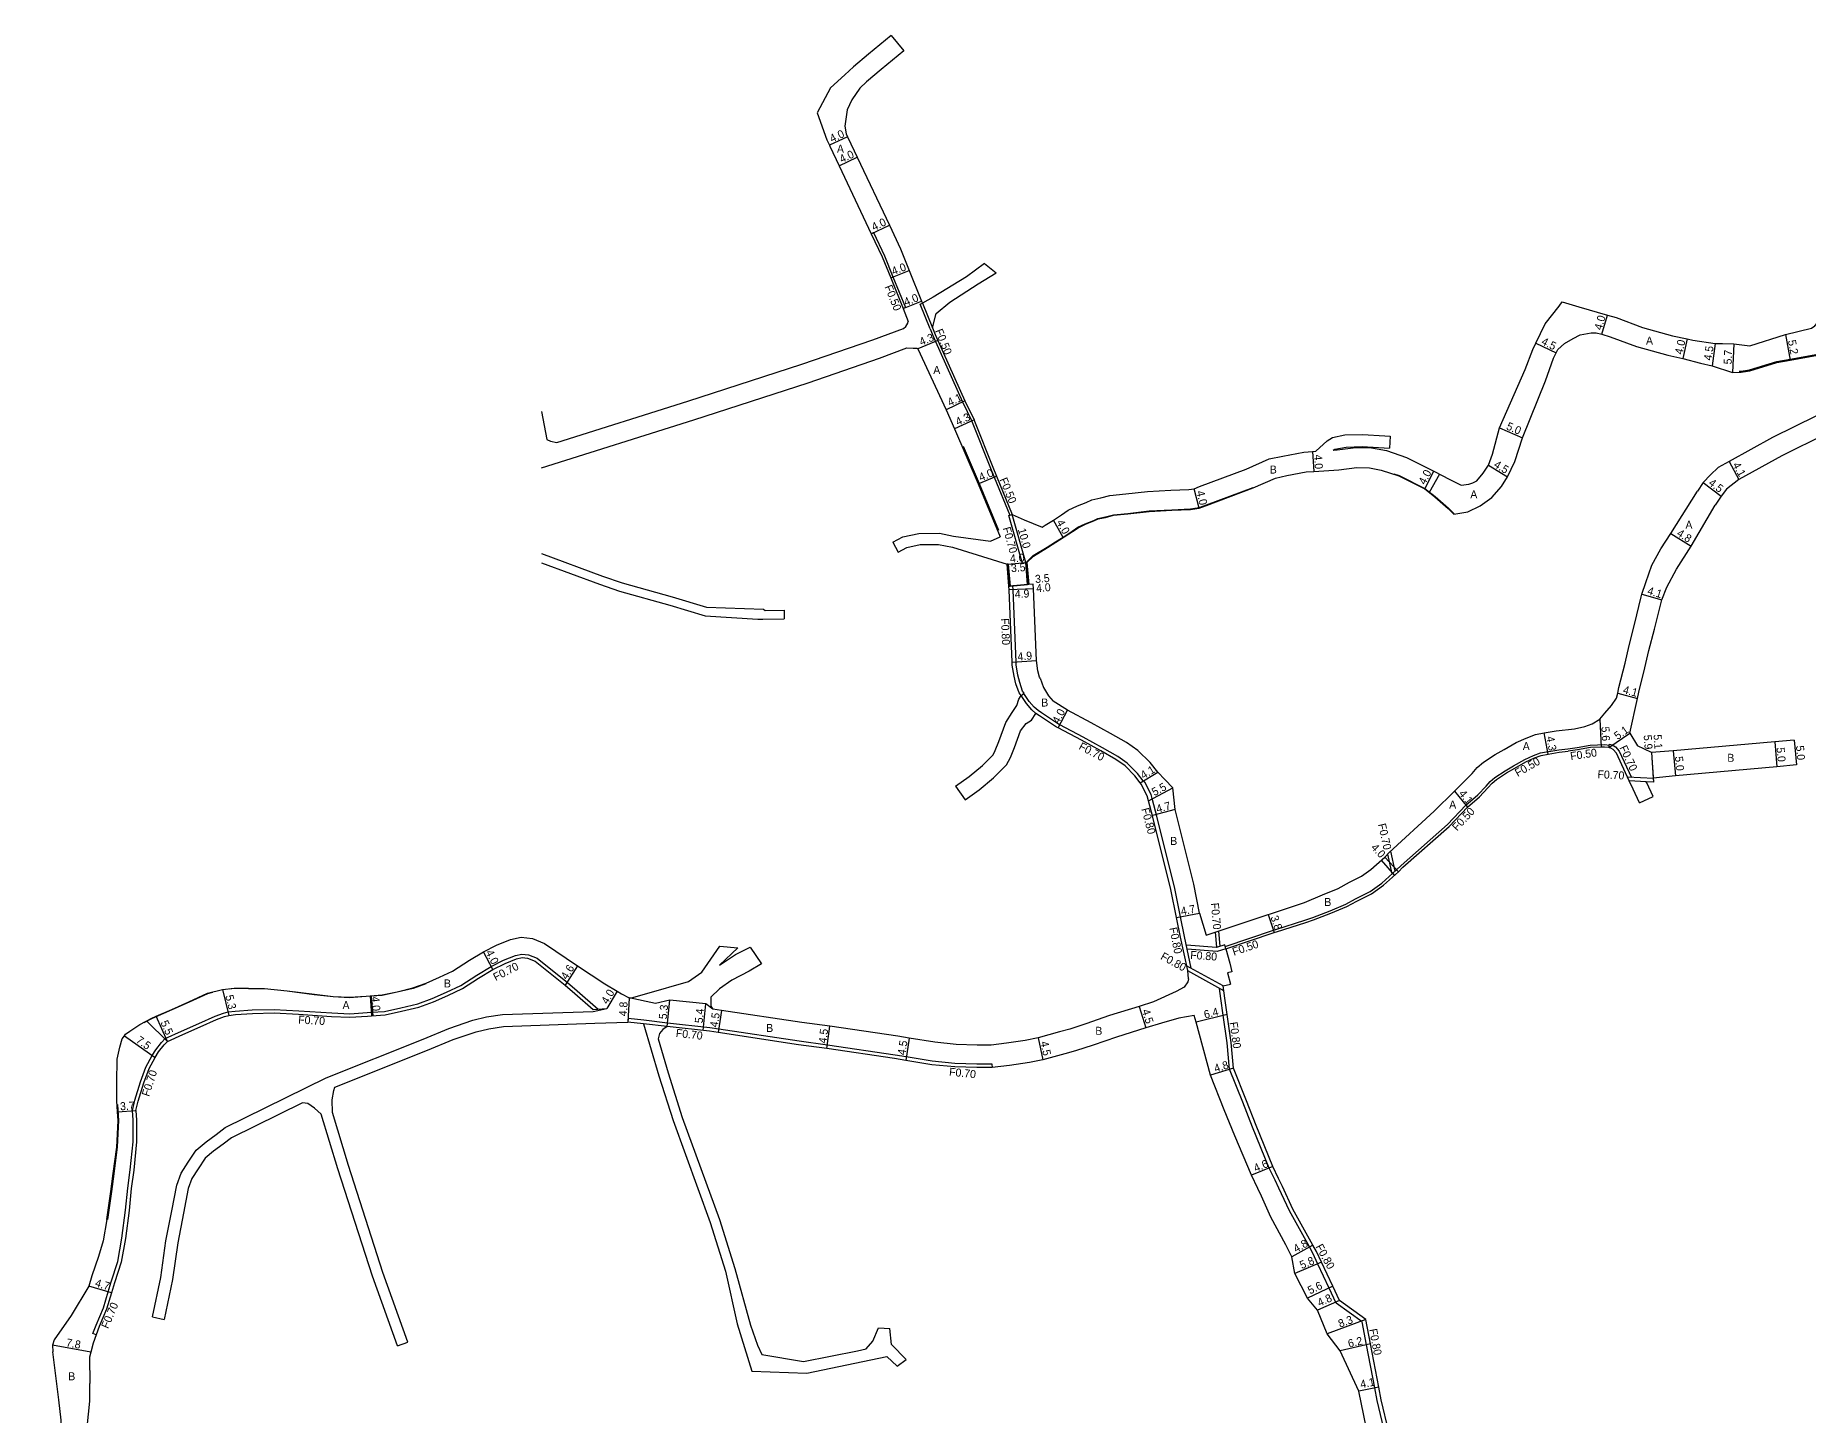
# Model space of a CAD drawing. Header units: metres. Extents: x -12000 to -9600, y -99000 to -96000.
# Drawn here: x -10783.8 to -10429.3, y -98173.3 to -97897.6 of the extents above; entities that cross this region are included whole.
import ezdxf

# ---------------------------------------------------------------- set-up
doc = ezdxf.new("R2010")
doc.units = ezdxf.units.M
doc.header["$LTSCALE"] = 2.5
for name, color, linetype in [('側溝・桝', 7, 'Continuous'), ('幅員', 7, 'Continuous'), ('歩道・分離帯・安全施設', 7, 'Continuous'), ('舗装', 7, 'Continuous'), ('道路', 7, 'Continuous')]:
    doc.layers.add(name, color=color, linetype=linetype)
doc.styles.get("Standard").update_dxf_attribs({"font": ''})
doc.styles.get('Standard').set_extended_font_data('@MS PGothic')

msp = doc.modelspace()

# ---------------------------------------------------------------- linework, layer by layer
at = {"layer": '側溝・桝', "flags": 128}
for points in [[(-10616.67, -97937.16), (-10616.22, -97936.95), (-10614.03, -97941.57), (-10612.34, -97945.77), (-10609.86, -97951.94), (-10610.32, -97952.12)], [(-10604.92, -97956.18), (-10604.39, -97957.49), (-10603.85, -97958.71), (-10598.45, -97970.76), (-10596.59, -97974.59), (-10596.48, -97974.82), (-10592.83, -97983.99), (-10592.08, -97985.8), (-10588.98, -97993.4)], [(-10586.73, -98029.44), (-10586.1, -98028.95), (-10586.43, -98028.54), (-10586.99, -98026.87), (-10587.35, -98025.39), (-10587.69, -98023.29), (-10587.71, -98022.77), (-10588.34, -98008.31), (-10588.37, -98007.55), (-10588.92, -98007.57)], [(-10583.75, -98033.02), (-10584.6, -98032.29), (-10585.67, -98031.05), (-10586.73, -98029.44)], [(-10583.34, -98032.45), (-10584.1, -98031.8), (-10585.11, -98030.63), (-10586.18, -98029.01)], [(-10562.3, -98046.53), (-10562.34, -98046.47), (-10563.44, -98045.01), (-10565.49, -98042.96), (-10567.41, -98041.62), (-10570.45, -98039.9), (-10574.3, -98037.77), (-10578.97, -98035.31), (-10579.26, -98035.15), (-10582.68, -98032.93), (-10583.34, -98032.45)], [(-10545.91, -98079.56), (-10536.29, -98076.34), (-10535.83, -98076.19), (-10529.97, -98074.31), (-10528.4, -98073.82), (-10524.97, -98072.45), (-10521.82, -98071.13), (-10519.86, -98070.08), (-10516.94, -98068.63), (-10514.58, -98066.95), (-10511.65, -98064.29), (-10510.74, -98063.41), (-10501.46, -98055.22), (-10497.83, -98051.36), (-10495.42, -98049.29), (-10493.77, -98047.57), (-10492.92, -98046.59), (-10492, -98045.85), (-10489.96, -98044.48), (-10488.27, -98043.5), (-10486.04, -98042.23), (-10484.31, -98041.46), (-10482.9, -98040.92), (-10479.23, -98040.28), (-10477.44, -98040.09), (-10475.55, -98039.81), (-10472.95, -98039.34), (-10470.05, -98039.24), (-10469.14, -98039.37)], [(-10469.24, -98039.86), (-10469.11, -98039.17), (-10468.57, -98039.29), (-10467.9, -98039.69), (-10467.13, -98040.55), (-10464.69, -98045.81)], [(-10552.7, -98083.95), (-10554.08, -98077.57), (-10554.85, -98073.67), (-10555.98, -98068.01), (-10559.59, -98053.52), (-10560.46, -98050.29), (-10560.74, -98049.21), (-10562.02, -98046.73), (-10562.21, -98046.48), (-10562.9, -98046.89)], [(-10460.33, -98046.03), (-10465.48, -98045.76)], [(-10461.76, -98046.66), (-10465.15, -98046.48)], [(-10512.52, -98065.07), (-10513.41, -98061.12)], [(-10511.92, -98064.53), (-10512.82, -98060.57)], [(-10547.59, -98079.75), (-10547.87, -98076.73)], [(-10546.91, -98079.55), (-10547.18, -98076.5)], [(-10547.64, -98079.77), (-10553.69, -98079.34)], [(-10545.77, -98080.04), (-10547.55, -98080.58), (-10553.52, -98080.15)], [(-10545.77, -98080.04), (-10546, -98079.27), (-10547.64, -98079.77)], [(-10771.62, -98157.16), (-10772.27, -98156.92), (-10771.66, -98155.24), (-10770.2, -98151.8), (-10769.24, -98148.57), (-10768.66, -98146.62), (-10767.29, -98142.51), (-10766.48, -98137.85), (-10765.74, -98132.29), (-10765.31, -98127.85), (-10764.81, -98124.21), (-10764.26, -98118.59), (-10764.26, -98114.3), (-10764.38, -98112.34), (-10763.93, -98110.32), (-10762.75, -98106.63), (-10761.69, -98103.72), (-10760.46, -98101.39), (-10759.72, -98100.24), (-10758.56, -98098.8), (-10757.82, -98097.98), (-10754.57, -98096.54), (-10751.12, -98095), (-10747.84, -98093.5), (-10746.18, -98092.88), (-10745.26, -98092.66), (-10743.84, -98092.49), (-10740.42, -98092.26), (-10736.04, -98092.16), (-10731.15, -98092.44), (-10724.52, -98092.87), (-10720.94, -98093.03), (-10717.44, -98092.8), (-10716.61, -98092.74), (-10713.99, -98092.55), (-10710.72, -98091.85), (-10707.36, -98091.03), (-10704.43, -98089.98), (-10701.62, -98088.72), (-10698.75, -98087.36), (-10695.56, -98085.32), (-10692.68, -98083.61), (-10690.19, -98082.33), (-10687.83, -98081.37), (-10686.52, -98081.1), (-10685.22, -98081.24), (-10683.5, -98081.94), (-10677.4, -98086.79), (-10675.46, -98088.48), (-10671.26, -98092.1)], [(-10546.3, -98087.46), (-10553.63, -98083.44)], [(-10546.18, -98088.43), (-10553.41, -98084.47)], [(-10512.47, -98183.15), (-10515.52, -98170.34), (-10516.01, -98167.77), (-10517.65, -98159.16), (-10518.52, -98154.58), (-10523.72, -98150.83), (-10525.14, -98147.83), (-10527.39, -98143.04), (-10528.4, -98140.88), (-10529.09, -98139.63), (-10533.08, -98132.43), (-10535.2, -98127.87), (-10535.96, -98126.31), (-10537.15, -98123.88), (-10540.45, -98115.67), (-10542.41, -98110.73), (-10545.04, -98104.09), (-10545.54, -98098.86), (-10546.33, -98093.3), (-10546.8, -98089.99), (-10547.05, -98087.96)], [(-10592.46, -98103.78), (-10592.48, -98103.08), (-10592.54, -98103.09), (-10595.57, -98103.08), (-10599.94, -98102.96), (-10604.48, -98102.51), (-10609.68, -98101.67), (-10611.92, -98101.3), (-10625.43, -98099.3), (-10631.12, -98098.52), (-10647.17, -98096.11), (-10648.92, -98095.85), (-10657.39, -98094.88), (-10662.12, -98094.34), (-10665.27, -98093.98), (-10665.35, -98094.68)]]:
    msp.add_lwpolyline(points, dxfattribs=at)
at = {"layer": '側溝・桝'}
for points in [[(-10604.92, -97956.18), (-10606.91, -97951.24), (-10606.44, -97951.05), (-10604.46, -97955.99)], [(-10585.8, -98002.89), (-10586.47, -98003.08), (-10589.17, -97993.45), (-10588.49, -97993.26)], [(-10585.8, -98002.89), (-10588.49, -97993.26)], [(-10657.47, -98095.58), (-10662.2, -98095.04)]]:
    msp.add_lwpolyline(points, dxfattribs=at)
at = {"layer": '幅員', "flags": 128}
for points in [[(-10621.42, -97917.79), (-10625.03, -97919.5)], [(-10616.67, -97937.16), (-10613.05, -97935.45)], [(-10612.8, -97945.96), (-10609.07, -97944.51)], [(-10610.32, -97952.12), (-10606.61, -97950.63)], [(-10470.61, -97957.27), (-10469.5, -97953.42)], [(-10603.39, -97958.51), (-10607.37, -97960.15)], [(-10483.83, -97959.03), (-10479.78, -97960.99)], [(-10447.94, -97959.1), (-10448.59, -97963.55)], [(-10444.26, -97959.19), (-10444.49, -97964.88)], [(-10433.94, -97957.31), (-10432.95, -97962.41)], [(-10598, -97970.54), (-10601.68, -97972.34)], [(-10596.14, -97974.37), (-10600.06, -97976.13)], [(-10491.06, -97975.95), (-10486.48, -97977.96)], [(-10528.46, -97980.68), (-10528.18, -97984.67)], [(-10506.04, -97988.16), (-10504.22, -97984.6)], [(-10493.3, -97983.42), (-10489.46, -97985.75)], [(-10445.2, -97982.67), (-10443.23, -97986.26)], [(-10595.31, -97987.15), (-10591.62, -97985.61)], [(-10456.85, -97997.04), (-10452.8, -97999.61)], [(-10585.19, -98007.26), (-10589.17, -98007.59)], [(-10584.25, -98008.13), (-10589.14, -98008.34)], [(-10462.6, -98009.16), (-10458.66, -98010.32)], [(-10467.46, -98028.98), (-10463.5, -98030.04)], [(-10579.3, -98035.93), (-10577.43, -98032.39)], [(-10460.7, -98040.86), (-10460.34, -98045.95)], [(-10456.36, -98040.48), (-10455.92, -98045.46)], [(-10562.9, -98046.89), (-10559.4, -98044.76)], [(-10500.1, -98048.57), (-10497.49, -98051.72)], [(-10555.64, -98073.83), (-10551.03, -98072.91)], [(-10537.32, -98073.21), (-10536.13, -98076.81)], [(-10675.38, -98083.44), (-10677.85, -98087.33)], [(-10746.38, -98088.2), (-10745.13, -98093.35)], [(-10716.85, -98089.45), (-10716.56, -98093.44)], [(-10667.5, -98088.53), (-10669.55, -98091.97)], [(-10757.4, -98098.56), (-10759.63, -98093.54)], [(-10646.6, -98092.35), (-10647.27, -98096.8)], [(-10563.11, -98091.56), (-10561.78, -98095.86)], [(-10545.54, -98093.19), (-10551.76, -98094.71)], [(-10765.98, -98097.41), (-10759.86, -98101.75)], [(-10609.07, -98097.91), (-10609.79, -98102.36)], [(-10583.32, -98097.82), (-10582.37, -98102.22)], [(-10767.37, -98112.62), (-10763.68, -98112.39)], [(-10528.39, -98139.25), (-10532.59, -98141.57)], [(-10526.66, -98142.7), (-10532.01, -98144.93)], [(-10768.57, -98148.77), (-10773.07, -98147.43)], [(-10524.41, -98147.49), (-10529.48, -98149.87)], [(-10523.09, -98150.3), (-10527.47, -98152.27)], [(-10517.79, -98154.12), (-10525.57, -98157.01)], [(-10772.7, -98160.64), (-10780.38, -98159.24)], [(-10516.86, -98159.01), (-10522.91, -98160.38)], [(-10515.22, -98167.62), (-10519.24, -98168.42)]]:
    msp.add_lwpolyline(points, dxfattribs=at)
at = {"layer": '幅員'}
for points in [[(-10623.09, -97923.59), (-10619.48, -97921.88)], [(-10453.56, -97958.2), (-10454.42, -97962.11)], [(-10551.14, -97991.99), (-10552.11, -97988.11)], [(-10450.34, -97986.88), (-10446.74, -97989.59)], [(-10585.8, -98002.89), (-10588.49, -97993.26)], [(-10578.31, -97997.87), (-10580.25, -97994.38)], [(-10589.54, -98003.2), (-10585.55, -98002.87)], [(-10589.29, -98003.18), (-10585.8, -98002.89)], [(-10588.92, -98007.57), (-10585.44, -98007.28)], [(-10588.51, -98022.8), (-10583.63, -98022.42)], [(-10471.05, -98034.17), (-10470.76, -98039.77)], [(-10481.39, -98041.16), (-10482.13, -98036.92)], [(-10469.24, -98039.86), (-10465.05, -98036.95)], [(-10460.7, -98040.86), (-10460.27, -98046.74)], [(-10436.07, -98038.68), (-10435.63, -98043.67)], [(-10432.18, -98038.34), (-10431.74, -98043.32)], [(-10561.23, -98050.49), (-10556.4, -98047.86)], [(-10555.9, -98052.22), (-10560.45, -98053.43)], [(-10511.31, -98064.65), (-10514.03, -98061.72)], [(-10692.34, -98084.22), (-10694.17, -98080.67)], [(-10665.1, -98089.88), (-10665.35, -98094.68)], [(-10657.47, -98095.58), (-10656.93, -98090.3)], [(-10650.28, -98096.4), (-10649.76, -98091.02)], [(-10625.53, -98099.99), (-10624.97, -98095.53)], [(-10544.26, -98103.9), (-10548.84, -98105.33)], [(-10536.42, -98123.55), (-10540.66, -98125.31)]]:
    msp.add_lwpolyline(points, dxfattribs=at)
at = {"layer": '歩道・分離帯・安全施設'}
msp.add_lwpolyline([(-10443.16, -97964.63), (-10442.8, -97964.62), (-10441.11, -97964.38), (-10435.67, -97962.73), (-10432.99, -97962.22), (-10425.66, -97960.92)], dxfattribs=at)
at = {"layer": '歩道・分離帯・安全施設', "flags": 128}
for points in [[(-10598.34, -97979.62), (-10595.13, -97987.07), (-10591.24, -97996.39)], [(-10585.62, -98002.8), (-10584.34, -98001.49), (-10581.52, -97999.78), (-10579.85, -97998.72), (-10578.14, -97997.65), (-10576.51, -97996.57), (-10575.39, -97995.82), (-10573.89, -97995.11), (-10572.21, -97994.44), (-10571.36, -97994.06), (-10569.88, -97993.75), (-10568.28, -97993.31), (-10565.37, -97993.04), (-10561.12, -97992.57), (-10556.58, -97992.32), (-10552.84, -97992.14), (-10551.16, -97991.89), (-10549.69, -97991.37), (-10540.36, -97987.87)], [(-10512.2, -97985.13), (-10511.17, -97985.47), (-10505.99, -97988.08), (-10503.93, -97989.68), (-10501.29, -97992.03), (-10500.12, -97993.13)], [(-10705.75, -98087.05), (-10708.28, -98087.96), (-10711.44, -98088.73), (-10714.45, -98089.37), (-10717.67, -98089.61), (-10720.98, -98089.83), (-10724.25, -98089.68), (-10728.03, -98089.25), (-10733.48, -98088.53), (-10737.97, -98088.08), (-10741.18, -98088.03), (-10744.05, -98087.99), (-10744.97, -98088.1)], [(-10748.39, -98088.79), (-10749.35, -98089.02), (-10753.05, -98090.72), (-10756.48, -98092.24), (-10760.45, -98094.01), (-10762.09, -98094.84)], [(-10767.36, -98111.17), (-10767.16, -98114.39), (-10767.41, -98119.67), (-10768.12, -98124.99), (-10768.59, -98128.58), (-10769.38, -98134.13)]]:
    msp.add_lwpolyline(points, dxfattribs=at)
at = {"layer": '舗装', "flags": 128}
msp.add_lwpolyline([(-10621.42, -97917.79), (-10625.03, -97919.5)], dxfattribs=at)
at = {"layer": '舗装'}
for points in [[(-10595.31, -97987.15), (-10591.62, -97985.61)], [(-10503.06, -97985.2), (-10505.16, -97988.85)], [(-10514.73, -98062.36), (-10512.11, -98065.38)], [(-10716.64, -98089.43), (-10716.35, -98093.42)], [(-10648.35, -98092.09), (-10649.76, -98091.02), (-10656.93, -98090.3), (-10659.84, -98091.01), (-10665.1, -98089.88)], [(-10761.49, -98094.54), (-10757.4, -98098.56)]]:
    msp.add_lwpolyline(points, dxfattribs=at)
at = {"layer": '道路', "flags": 128}
for points in [[(-10612.69, -97897.56), (-10617.22, -97901.29), (-10620.24, -97903.8), (-10621.99, -97905.42), (-10624.85, -97908.03), (-10627.5, -97913.02), (-10625.55, -97918.41), (-10625.03, -97919.5)], [(-10610.15, -97900.64), (-10614.67, -97904.37), (-10617.6, -97906.81), (-10618.95, -97908.06), (-10620.57, -97910.4), (-10621.51, -97912.39), (-10621.95, -97915.68), (-10621.7, -97917.2), (-10621.42, -97917.79)], [(-10625.03, -97919.5), (-10624.97, -97919.65), (-10623.09, -97923.59), (-10616.67, -97937.16), (-10614.49, -97941.77), (-10612.8, -97945.96), (-10610.32, -97952.12), (-10609.29, -97954.7)], [(-10621.42, -97917.79), (-10621.35, -97917.93), (-10619.48, -97921.88), (-10613.05, -97935.45), (-10610.82, -97940.17), (-10609.07, -97944.51), (-10606.61, -97950.63), (-10606.44, -97951.05)], [(-10594.04, -97943.09), (-10597.65, -97945.78), (-10604.33, -97949.86), (-10606.44, -97951.05)], [(-10604.46, -97955.99), (-10603.69, -97953.11), (-10601, -97950.83), (-10595.32, -97947.16), (-10591.72, -97945.01)], [(-10491.06, -97975.95), (-10485.94, -97964.29), (-10484.43, -97960.27), (-10483.83, -97959.03), (-10481.97, -97955.19), (-10479.14, -97951.61), (-10478.56, -97950.81), (-10475.22, -97951.77), (-10469.5, -97953.42), (-10467.73, -97953.93), (-10462.48, -97955.89), (-10456.49, -97957.54), (-10453.56, -97958.2), (-10452.44, -97958.43), (-10447.94, -97959.1), (-10446.49, -97959.09)], [(-10682.61, -97972.68), (-10681.57, -97978.3), (-10680.8, -97978.63), (-10679.52, -97978.88), (-10653.33, -97970.64), (-10630.54, -97963.24), (-10616.38, -97958.34), (-10610.22, -97956.08), (-10609.8, -97955.68), (-10609.39, -97955.02), (-10609.29, -97954.7)], [(-10604.46, -97955.99), (-10603.93, -97957.29), (-10603.39, -97958.51), (-10597.99, -97970.55), (-10596.14, -97974.37), (-10596.02, -97974.61), (-10592.37, -97983.8), (-10591.62, -97985.61), (-10588.49, -97993.26)], [(-10441.03, -97959.55), (-10433.94, -97957.31), (-10428.7, -97956.07), (-10428.05, -97955.6), (-10427.58, -97955.01)], [(-10479.44, -97960.29), (-10478.06, -97959.12), (-10476.38, -97958.08), (-10474.94, -97957.39), (-10472.75, -97956.94), (-10471.75, -97956.94)], [(-10471.75, -97956.94), (-10470.61, -97957.27), (-10468.98, -97957.74), (-10463.71, -97959.7), (-10457.46, -97961.42), (-10454.42, -97962.11)], [(-10446.49, -97959.09), (-10444.26, -97959.19), (-10441.03, -97959.55)], [(-10682.61, -97983.95), (-10652.14, -97974.37), (-10629.3, -97966.95), (-10615.06, -97962.03), (-10609.54, -97960), (-10608.3, -97960.02), (-10607.6, -97960.04), (-10607.39, -97960.09)], [(-10607.39, -97960.09), (-10607.37, -97960.15), (-10601.68, -97972.34), (-10600.06, -97976.13), (-10595.31, -97987.15), (-10590.89, -97997.76)], [(-10486.48, -97977.96), (-10481.89, -97966.55), (-10480.29, -97962.05), (-10479.78, -97960.99), (-10479.44, -97960.29)], [(-10420.45, -97969.94), (-10421.29, -97970.36), (-10421.11, -97970.49), (-10423.03, -97971.44), (-10426.3, -97973.06), (-10426.48, -97972.93), (-10427.7, -97973.53), (-10436.53, -97977.91), (-10445.2, -97982.67), (-10447.36, -97983.85), (-10448.88, -97985.36), (-10450.34, -97986.88), (-10451.47, -97988.59)], [(-10527.82, -97980.63), (-10525.51, -97978.55), (-10524.48, -97977.86), (-10522.01, -97977.37), (-10518.5, -97977.26), (-10514, -97977.54), (-10512.97, -97977.59)], [(-10497.22, -97987.2), (-10496.4, -97986.95), (-10495.64, -97986.52), (-10494.32, -97985), (-10493.3, -97983.42), (-10492.48, -97981.21), (-10491.06, -97975.95)], [(-10541.73, -97984.22), (-10537.1, -97982.18), (-10534.38, -97981.59), (-10530.23, -97980.8), (-10528.46, -97980.68), (-10527.82, -97980.63)], [(-10524.31, -97980.39), (-10524.01, -97980.24), (-10521.73, -97979.79), (-10518.54, -97979.69), (-10514.13, -97979.97), (-10513.08, -97980.01)], [(-10524.31, -97980.39), (-10523.56, -97980.33), (-10519.79, -97979.9), (-10516.66, -97979.93), (-10513.7, -97980.51), (-10509.66, -97981.86), (-10504.77, -97984.32), (-10504.22, -97984.6), (-10501, -97986.25), (-10498.76, -97987.44), (-10497.22, -97987.2)], [(-10500.19, -97993.2), (-10497.43, -97992.72), (-10494.95, -97991.54), (-10492.6, -97989.88), (-10490.71, -97987.71), (-10489.46, -97985.75), (-10487.99, -97982.65), (-10486.48, -97977.96)], [(-10582.54, -97995.81), (-10581.93, -97995.42), (-10580.25, -97994.38), (-10578.67, -97993.32), (-10577.31, -97992.42), (-10575.45, -97991.53), (-10573.72, -97990.85), (-10572.57, -97990.33), (-10570.8, -97989.96), (-10568.99, -97989.46), (-10565.77, -97989.16), (-10561.44, -97988.68), (-10556.78, -97988.43), (-10553.22, -97988.25), (-10552.11, -97988.11), (-10551.03, -97987.7), (-10541.73, -97984.22)], [(-10540.33, -97987.97), (-10535.85, -97986), (-10533.58, -97985.51), (-10529.71, -97984.77), (-10528.18, -97984.67), (-10523.19, -97984.32), (-10519.58, -97983.91), (-10517.07, -97983.92), (-10514.73, -97984.38), (-10511.2, -97985.56), (-10506.04, -97988.16), (-10503.99, -97989.76), (-10501.36, -97992.1), (-10500.19, -97993.2)], [(-10585.55, -98002.87), (-10584.27, -98001.57), (-10581.47, -97999.87), (-10579.8, -97998.8), (-10578.31, -97997.87), (-10578.09, -97997.73), (-10576.46, -97996.65), (-10575.34, -97995.91), (-10573.85, -97995.2), (-10572.17, -97994.53), (-10571.32, -97994.16), (-10569.86, -97993.85), (-10568.26, -97993.41), (-10565.36, -97993.14), (-10561.11, -97992.67), (-10556.58, -97992.42), (-10552.83, -97992.24), (-10551.14, -97991.99), (-10549.65, -97991.46), (-10540.33, -97987.97)], [(-10504.14, -98052.53), (-10500.1, -98048.57), (-10498.13, -98046.63), (-10496.57, -98045), (-10495.57, -98043.85), (-10494.26, -98042.79), (-10491.97, -98041.25), (-10490.16, -98040.21), (-10487.76, -98038.83), (-10485.77, -98037.95), (-10483.92, -98037.24), (-10482.13, -98036.92), (-10479.75, -98036.51), (-10476.08, -98036.13), (-10474.03, -98035.66), (-10472.54, -98035.12), (-10471.05, -98034.17), (-10470.01, -98032.95), (-10468.69, -98031.44), (-10467.68, -98029.96), (-10467.46, -98028.98), (-10467.2, -98027.81), (-10465.98, -98022.95), (-10465.18, -98019.48), (-10464.07, -98015.22), (-10462.78, -98009.72), (-10462.6, -98009.16), (-10461.86, -98006.88), (-10460.64, -98003.38), (-10458.84, -98000.16), (-10456.85, -97997.04), (-10451.47, -97988.59)], [(-10458.66, -98010.32), (-10457.63, -98007.79), (-10455.73, -98004.21), (-10452.8, -97999.61), (-10447.94, -97991.41)], [(-10588.49, -97993.26), (-10586.14, -97994.31), (-10582.54, -97995.81)], [(-10612.38, -97998.83), (-10610.38, -97997.75), (-10607.15, -97997.06), (-10603.05, -97997.03), (-10600.21, -97997.61), (-10592.81, -97998.61), (-10590.89, -97997.76)], [(-10682.61, -98001.07), (-10670.41, -98005.57), (-10666.46, -98006.93), (-10656.5, -98009.75), (-10649.59, -98011.77), (-10638.24, -98012.19), (-10637.86, -98012.43), (-10634.1, -98012.38)], [(-10611.33, -98000.79), (-10609.6, -97999.86), (-10606.91, -97999.28), (-10603.26, -97999.26), (-10600.42, -97999.83), (-10589.54, -98003.2)], [(-10682.61, -98002.91), (-10670.99, -98007.2), (-10666.98, -98008.58), (-10656.98, -98011.41), (-10649.86, -98013.49), (-10639.37, -98014.2), (-10638.37, -98014.17), (-10634.07, -98014.11)], [(-10586.73, -98029.44), (-10587.14, -98028.93), (-10587.76, -98027.1), (-10588.14, -98025.55), (-10588.49, -98023.37), (-10588.51, -98022.8), (-10589.14, -98008.34), (-10589.17, -98007.59), (-10588.92, -98007.57), (-10589.29, -98003.18), (-10589.54, -98003.2)], [(-10582.94, -98025.97), (-10583.02, -98025.78), (-10583.35, -98024.52), (-10583.63, -98022.42), (-10584.25, -98008.13), (-10584.29, -98007.19), (-10585.19, -98007.26), (-10585.44, -98007.28), (-10585.8, -98002.89), (-10585.55, -98002.87)], [(-10465.05, -98036.95), (-10463.5, -98030.04), (-10463.21, -98028.75), (-10462, -98023.91), (-10461.2, -98020.46), (-10460.09, -98016.2), (-10458.66, -98010.32)], [(-10582.94, -98025.97), (-10582.23, -98027.81), (-10581.22, -98029.52), (-10580.29, -98030.55)], [(-10599.83, -98047.55), (-10597.14, -98045.65), (-10594.47, -98043.45), (-10592.34, -98041.28), (-10591.88, -98040.41), (-10591.16, -98038.62), (-10589.81, -98034.82), (-10588.51, -98032.85), (-10587.58, -98031.41), (-10587.15, -98030.17), (-10586.73, -98029.44)], [(-10597.9, -98050.27), (-10595.11, -98048.3), (-10592.21, -98045.91), (-10589.63, -98043.27), (-10588.86, -98041.82), (-10588.04, -98039.8), (-10586.86, -98036.47), (-10585.68, -98035.01), (-10584.62, -98034.38), (-10583.75, -98033.02)], [(-10553.28, -98086.02), (-10553.41, -98084.42), (-10554.86, -98077.73), (-10555.64, -98073.83), (-10556.76, -98068.18), (-10560.37, -98053.72), (-10561.23, -98050.49), (-10561.49, -98049.5), (-10562.7, -98047.16), (-10562.9, -98046.89), (-10563.97, -98045.47), (-10565.94, -98043.5), (-10567.79, -98042.22), (-10570.8, -98040.51), (-10574.64, -98038.39), (-10579.3, -98035.93), (-10579.62, -98035.76), (-10583.07, -98033.51), (-10583.75, -98033.02)], [(-10465.05, -98036.95), (-10463.49, -98039.52)], [(-10501.13, -98055.6), (-10497.49, -98051.72), (-10495.08, -98049.66), (-10493.4, -98047.91), (-10492.57, -98046.96), (-10491.7, -98046.25), (-10489.69, -98044.9), (-10488.02, -98043.94), (-10485.81, -98042.67), (-10484.12, -98041.92), (-10482.77, -98041.4), (-10481.39, -98041.16), (-10479.16, -98040.77), (-10477.39, -98040.59)], [(-10465.15, -98046.48), (-10467.72, -98040.94), (-10468.35, -98040.23), (-10468.83, -98039.95), (-10469.24, -98039.86), (-10470.07, -98039.74), (-10470.76, -98039.77), (-10472.89, -98039.83), (-10475.47, -98040.3), (-10477.39, -98040.59)], [(-10432.18, -98038.34), (-10436.07, -98038.68), (-10456.36, -98040.48), (-10460.7, -98040.86), (-10463.49, -98039.52)], [(-10431.74, -98043.32), (-10435.63, -98043.67), (-10455.92, -98045.46), (-10460.34, -98045.95), (-10460.27, -98046.74), (-10461.76, -98046.66)], [(-10463.11, -98050.87), (-10464.38, -98048.14), (-10465.15, -98046.48)], [(-10460.39, -98049.61), (-10461.66, -98046.88), (-10461.76, -98046.66)], [(-10551.03, -98072.91), (-10549.74, -98077.36), (-10537.32, -98073.21), (-10536.88, -98073.06), (-10530.08, -98070.81), (-10526.45, -98069.27), (-10523.36, -98067.99), (-10521.09, -98066.74), (-10518.67, -98065.56), (-10516.79, -98064.23), (-10514.03, -98061.72), (-10513.12, -98060.84), (-10504.14, -98052.53)], [(-10528.24, -98074.29), (-10524.78, -98072.91), (-10521.6, -98071.58), (-10519.64, -98070.52), (-10516.68, -98069.06), (-10514.27, -98067.34), (-10511.31, -98064.65), (-10510.4, -98063.77), (-10501.13, -98055.6)], [(-10551.03, -98072.91), (-10552.17, -98067.16), (-10552.18, -98067.14)], [(-10545.77, -98080.04), (-10536.13, -98076.81), (-10535.68, -98076.66), (-10529.81, -98074.79), (-10528.24, -98074.29)], [(-10769.48, -98134.12), (-10768.69, -98128.57), (-10768.22, -98124.97), (-10767.51, -98119.66), (-10767.26, -98114.39), (-10767.37, -98112.62), (-10767.5, -98110.44), (-10767.53, -98106.74), (-10767.43, -98102.12), (-10766.93, -98099.71), (-10766.46, -98098.06), (-10765.98, -98097.41), (-10765.77, -98097.12), (-10764.89, -98096.48), (-10762.93, -98095.15), (-10760.5, -98093.92), (-10759.63, -98093.54), (-10756.52, -98092.15), (-10753.09, -98090.62), (-10749.38, -98088.92), (-10746.38, -98088.2), (-10744.06, -98087.89), (-10741.18, -98087.93), (-10737.96, -98087.98), (-10733.47, -98088.43), (-10728.01, -98089.15), (-10724.24, -98089.58), (-10720.98, -98089.73), (-10717.67, -98089.51), (-10716.85, -98089.45), (-10714.46, -98089.27), (-10711.46, -98088.63), (-10708.31, -98087.86), (-10705.66, -98086.91), (-10703, -98085.72), (-10700.4, -98084.49), (-10697.03, -98082.34), (-10694.17, -98080.67), (-10691.57, -98079.33), (-10688.79, -98078.2), (-10686.68, -98077.76), (-10684.4, -98078), (-10682, -98078.99), (-10675.38, -98083.44), (-10669.95, -98087.07), (-10667.5, -98088.53), (-10666.63, -98089.05), (-10665.1, -98089.88)], [(-10665.1, -98089.88), (-10664.61, -98089.88), (-10661.57, -98089.01), (-10653.22, -98086.6), (-10650.57, -98084.73), (-10646.96, -98079.52)], [(-10643.36, -98079.84), (-10647.01, -98083.34), (-10643.81, -98081.2), (-10640.92, -98079.75)], [(-10545.77, -98080.04), (-10544.99, -98082.94), (-10544.57, -98084.63)], [(-10763.68, -98112.39), (-10763.25, -98110.51), (-10762.09, -98106.85), (-10761.05, -98104), (-10759.86, -98101.75), (-10759.16, -98100.65), (-10758.03, -98099.25), (-10757.4, -98098.56), (-10754.28, -98097.18), (-10750.83, -98095.64), (-10747.57, -98094.15), (-10745.98, -98093.55), (-10745.13, -98093.35), (-10743.77, -98093.19), (-10740.39, -98092.96), (-10736.05, -98092.86), (-10731.19, -98093.14), (-10724.56, -98093.57), (-10720.94, -98093.73), (-10717.39, -98093.5), (-10716.56, -98093.44), (-10713.89, -98093.24), (-10710.57, -98092.53), (-10707.16, -98091.7), (-10704.17, -98090.63), (-10701.33, -98089.36), (-10698.41, -98087.97), (-10695.2, -98085.92), (-10692.34, -98084.22), (-10689.89, -98082.97), (-10687.62, -98082.04), (-10686.48, -98081.81), (-10685.39, -98081.92), (-10683.86, -98082.55), (-10677.85, -98087.33), (-10675.92, -98089.01), (-10672.25, -98092.18), (-10669.55, -98091.97)], [(-10638.63, -98083.08), (-10641.09, -98084.55), (-10644.56, -98086.33), (-10647.03, -98088.06), (-10648.76, -98089.69), (-10648.76, -98091.54), (-10648.35, -98092.09)], [(-10553.28, -98086.02), (-10553.37, -98086.66), (-10554.15, -98087.69), (-10555.73, -98088.56), (-10560.27, -98090.68), (-10563.11, -98091.56), (-10569.05, -98093.4), (-10573.78, -98095.03), (-10577, -98096.1), (-10579.02, -98096.67), (-10583.32, -98097.82), (-10585.88, -98098.37), (-10589.63, -98098.94), (-10592.74, -98099.29), (-10595.51, -98099.28), (-10599.7, -98099.16), (-10603.98, -98098.74), (-10609.07, -98097.91), (-10611.34, -98097.54), (-10624.97, -98095.53), (-10630.56, -98094.76), (-10646.6, -98092.35), (-10648.35, -98092.09)], [(-10546.3, -98087.46), (-10544.83, -98087.14)], [(-10536.42, -98123.55), (-10539.71, -98115.38), (-10541.67, -98110.44), (-10544.26, -98103.9), (-10544.75, -98098.76), (-10545.54, -98093.19), (-10546.01, -98089.89), (-10546.3, -98087.46)], [(-10544.57, -98084.63), (-10545.45, -98084.83), (-10544.83, -98087.14)], [(-10760.38, -98153.62), (-10758.72, -98145.7), (-10757.7, -98138.38), (-10756.52, -98132.39), (-10755.52, -98127.31), (-10754.63, -98124.91), (-10753.27, -98122.71), (-10751.64, -98120.27), (-10749.61, -98118.6), (-10747.66, -98117.19), (-10745.83, -98115.78), (-10725.67, -98105.82), (-10706.28, -98098.12), (-10701.12, -98095.96), (-10696.32, -98094.32), (-10693.59, -98093.67), (-10690.4, -98093.18), (-10672.26, -98092.56), (-10669.55, -98091.97)], [(-10552.12, -98093.38), (-10555.22, -98093.91), (-10558.65, -98094.88), (-10561.78, -98095.86), (-10567.65, -98097.68), (-10572.33, -98099.29), (-10575.82, -98100.45), (-10578.01, -98101.05), (-10582.37, -98102.22), (-10585.06, -98102.8), (-10589.04, -98103.4), (-10592.51, -98103.79), (-10595.58, -98103.78), (-10599.98, -98103.66), (-10604.57, -98103.21), (-10609.79, -98102.36), (-10612.03, -98101.99), (-10625.53, -98099.99), (-10631.22, -98099.21), (-10647.27, -98096.8), (-10649.01, -98096.54), (-10657.47, -98095.58)], [(-10540.66, -98125.31), (-10543.98, -98117.42), (-10546.13, -98112.21), (-10548.84, -98105.33), (-10551.76, -98094.71), (-10552.12, -98093.38)], [(-10709.33, -98158.64), (-10714.32, -98144.73), (-10721.2, -98123.38), (-10724.42, -98112.78), (-10724.43, -98110.25), (-10724.14, -98108.36), (-10723.92, -98107.69), (-10705.38, -98100.33), (-10700.27, -98098.19), (-10695.66, -98096.61), (-10693.13, -98096.02), (-10690.17, -98095.56), (-10671.97, -98094.93), (-10665.35, -98094.68)], [(-10662.2, -98095.04), (-10665.35, -98094.68)], [(-10662.2, -98095.04), (-10659.18, -98105.43), (-10656.31, -98114.37), (-10648.88, -98134.77), (-10645.85, -98144.44), (-10643.52, -98155), (-10640.55, -98164.46), (-10629.55, -98164.85), (-10613.56, -98161.5), (-10611.48, -98163.43)], [(-10657.47, -98095.58), (-10658.36, -98096.15), (-10659.01, -98096.98), (-10659.27, -98098.07), (-10657.31, -98104.86), (-10654.46, -98113.74), (-10647.02, -98134.14), (-10643.96, -98143.93), (-10640.85, -98155.24), (-10639.39, -98159.23), (-10638.57, -98161.1), (-10630.25, -98162.52), (-10619.45, -98160.39), (-10617.71, -98159.97), (-10616.39, -98158.46), (-10615.25, -98155.78)], [(-10711.41, -98159.39), (-10716.41, -98145.45), (-10723.32, -98124.04), (-10726.64, -98113.11), (-10728, -98111.89), (-10729.34, -98110.99), (-10730.39, -98110.81), (-10744.57, -98117.81), (-10746.23, -98119.1), (-10748.15, -98120.49), (-10749.85, -98121.89), (-10751.26, -98124), (-10752.48, -98125.96), (-10753.21, -98127.96), (-10754.17, -98132.85), (-10755.34, -98138.78), (-10756.36, -98146.11), (-10758.05, -98154.11)], [(-10763.68, -98112.39), (-10763.56, -98114.28), (-10763.56, -98118.62), (-10764.11, -98124.29), (-10764.62, -98127.93), (-10765.04, -98132.37), (-10765.79, -98137.96), (-10766.61, -98142.68), (-10767.99, -98146.83), (-10768.57, -98148.77), (-10769.54, -98152.04), (-10771.01, -98155.5), (-10772.25, -98158.86), (-10772.7, -98160.64), (-10772.96, -98161.63), (-10772.91, -98166.91)], [(-10519.24, -98168.42), (-10522.91, -98160.38), (-10525.57, -98157.01), (-10527.47, -98152.27), (-10529.48, -98149.87), (-10532.01, -98144.93), (-10532.59, -98141.57), (-10533.77, -98139.21), (-10536.77, -98133.7), (-10538.65, -98129.46), (-10539.4, -98127.92), (-10540.66, -98125.31)], [(-10505.61, -98208.53), (-10505.76, -98207.85), (-10506.37, -98205.47), (-10511.69, -98182.97), (-10514.74, -98170.18), (-10515.22, -98167.62), (-10516.86, -98159.01), (-10517.79, -98154.12), (-10523.09, -98150.3), (-10524.41, -98147.49), (-10526.66, -98142.7), (-10527.68, -98140.52), (-10528.39, -98139.25), (-10532.37, -98132.06), (-10534.48, -98127.53), (-10535.24, -98125.96), (-10536.42, -98123.55)], [(-10769.48, -98134.12), (-10770.26, -98138.42), (-10771.18, -98141.53), (-10772.47, -98145.42), (-10773.07, -98147.43), (-10776.6, -98153.34), (-10780.02, -98158.21), (-10780.38, -98159.24), (-10780.27, -98160.56)], [(-10609.68, -98162.14), (-10612.62, -98159.1), (-10612.98, -98155.92)], [(-10775.72, -98227.39), (-10777.86, -98219.93), (-10780.15, -98213.4), (-10781.79, -98208.84), (-10783.34, -98203.66), (-10783.77, -98199.36), (-10783.11, -98196.07), (-10782.01, -98192.58), (-10780.59, -98187.51), (-10779.47, -98183.59), (-10779.4, -98183.07), (-10778.99, -98180.33), (-10778.63, -98177.26), (-10778.63, -98174.23), (-10779.13, -98170.2), (-10780.27, -98160.56)], [(-10772.1, -98223.81), (-10773.7, -98217.59), (-10775.29, -98212.72), (-10777.02, -98207.36), (-10778.41, -98202.69), (-10778.72, -98199.61), (-10778.26, -98197.32), (-10777.22, -98194), (-10775.78, -98188.87), (-10774.58, -98184.64), (-10774.45, -98183.8), (-10774.03, -98180.99), (-10773.63, -98177.55), (-10772.92, -98170.43), (-10772.91, -98166.91)], [(-10517.24, -98178.2), (-10519.24, -98168.42)]]:
    msp.add_lwpolyline(points, dxfattribs=at)
at = {"layer": '道路'}
for points in [[(-10612.69, -97897.56), (-10610.15, -97900.64)], [(-10594.04, -97943.09), (-10591.72, -97945.01)], [(-10454.42, -97962.11), (-10450.9, -97963.05), (-10448.59, -97963.55), (-10444.49, -97964.88), (-10442.78, -97964.82), (-10441.07, -97964.57), (-10435.62, -97962.93), (-10432.95, -97962.41)], [(-10432.95, -97962.41), (-10425.66, -97961.13), (-10425.19, -97961.18), (-10424.72, -97961.54), (-10424.32, -97961.92)], [(-10416.57, -97972.6), (-10417.5, -97973.05), (-10417.68, -97972.92), (-10421.38, -97974.76), (-10422.87, -97975.49), (-10422.69, -97975.63), (-10425.75, -97977.14), (-10434.63, -97981.55), (-10443.23, -97986.26), (-10445.69, -97988.2), (-10446.74, -97989.59), (-10447.94, -97991.41)], [(-10512.97, -97977.59), (-10513.08, -97980.01)], [(-10612.38, -97998.83), (-10611.33, -98000.79)], [(-10634.1, -98012.38), (-10634.07, -98014.11)], [(-10559.4, -98044.76), (-10560.94, -98042.84), (-10563.36, -98040.41), (-10565.66, -98038.83), (-10568.84, -98037.02), (-10572.73, -98034.87), (-10577.43, -98032.39), (-10580.29, -98030.55)], [(-10432.18, -98038.34), (-10431.74, -98043.32)], [(-10555.9, -98052.22), (-10556.4, -98047.86), (-10557.97, -98046.24), (-10559.4, -98044.76)], [(-10599.83, -98047.55), (-10597.9, -98050.27)], [(-10463.11, -98050.87), (-10460.39, -98049.61)], [(-10552.18, -98067.14), (-10555.9, -98052.22)], [(-10646.96, -98079.52), (-10643.36, -98079.84)], [(-10640.92, -98079.75), (-10638.63, -98083.08)], [(-10760.38, -98153.62), (-10758.05, -98154.11)], [(-10615.25, -98155.78), (-10612.98, -98155.92)], [(-10711.41, -98159.39), (-10709.33, -98158.64)], [(-10611.48, -98163.43), (-10609.68, -98162.14)]]:
    msp.add_lwpolyline(points, dxfattribs=at)
at = {"layer": '道路', "flags": 128}
for points in [[(-10589.17, -98007.59), (-10589.54, -98003.2), (-10589.29, -98003.18), (-10588.92, -98007.57)], [(-10585.44, -98007.28), (-10585.8, -98002.89), (-10585.55, -98002.87), (-10585.19, -98007.26)]]:
    msp.add_lwpolyline(points, close=True, dxfattribs=at)
at = {"layer": '道路'}
msp.add_lwpolyline([(-10588.92, -98007.57), (-10589.29, -98003.18), (-10585.8, -98002.89), (-10585.44, -98007.28)], close=True, dxfattribs=at)

# ---------------------------------------------------------------- texts
at = {"layer": '側溝・桝'}
for s, rotation, p in [('F0.50', 291.8988, (-10614.06, -97947.78)), ('F0.50', 291.8988, (-10603.96, -97956.55)), ('F0.50', 292.2166, (-10591.07, -97986.28)), ('F0.70', 285.6222, (-10590.42, -97996)), ('F0.80', 272.481, (-10590.75, -98014.04)), ('F0.70', 332.1595, (-10575.34, -98040.11)), ('F0.50', 8.4379, (-10476.82, -98042.37)), ('F0.70', 295.0999, (-10467.15, -98039.86)), ('F0.50', 29.9734, (-10487.44, -98045.74)), ('F0.70', 357.004, (-10471.52, -98045.95)), ('F0.80', 284.9458, (-10562.71, -98052.12)), ('F0.50', 46.7949, (-10499.56, -98056.63)), ('F0.70', 282.7909, (-10515.4, -98055.19)), ('F0.70', 275.1526, (-10548.8, -98070.94)), ('F0.80', 281.2764, (-10557.11, -98075.92)), ('F0.50', 18.4973, (-10544.18, -98081.46)), ('F0.70', 27.1836, (-10691.75, -98086.53)), ('F0.80', 331.2547, (-10558.99, -98082.05)), ('F0.80', 355.9374, (-10552.95, -98082.05)), ('F0.70', 356.7456, (-10731.27, -98094.99)), ('F0.70', 353.4871, (-10655.81, -98097.63)), ('F0.80', 278.0831, (-10545.06, -98094.77)), ('F0.70', 72.2817, (-10761.05, -98109.68)), ('F0.70', 354.3742, (-10601.17, -98105.4)), ('F0.80', 298.9659, (-10527.92, -98139.58)), ('F0.70', 67.0593, (-10769.24, -98156.07)), ('F0.80', 280.7772, (-10517.16, -98156.11))]:
    msp.add_text(s, height=1.6, rotation=rotation, dxfattribs=at).set_placement(p)
at = {"layer": '幅員'}
for s, rotation, p in [('4.0', 25.4358, (-10624.52, -97918.99)), ('4.0', 25.3457, (-10622.59, -97923.08)), ('4.0', 25.3457, (-10616.16, -97936.64)), ('4.0', 21.1113, (-10612.26, -97945.48)), ('4.0', 21.8988, (-10609.78, -97951.64)), ('4.0', 73.9032, (-10470.66, -97956.54)), ('4.3', 22.4242, (-10606.68, -97959.59)), ('4.5', 334.1696, (-10482.86, -97959.22)), ('4.0', 77.6162, (-10454.52, -97961.39)), ('4.5', 81.6881, (-10448.7, -97962.57)), ('5.2', 280.9198, (-10433.44, -97958.55)), ('5.7', 87.6623, (-10444.68, -97963.3)), ('4.1', 26.081, (-10600.98, -97971.71)), ('4.3', 24.1583, (-10599.39, -97975.56)), ('5.0', 336.2765, (-10489.86, -97976.2)), ('4.0', 22.615, (-10594.78, -97986.66)), ('4.0', 274.0044, (-10528.17, -97981.34)), ('4.0', 62.9199, (-10505.95, -97987.44)), ('4.5', 328.7329, (-10492.36, -97983.7)), ('4.1', 298.7411, (-10444.54, -97983.34)), ('4.5', 323.0544, (-10449.43, -97987.25)), ('4.0', 283.9717, (-10551.7, -97988.71)), ('4.0', 299.1217, (-10579.7, -97994.85)), ('10.0', 285.6222, (-10587.39, -97996.26)), ('4.8', 327.5294, (-10455.79, -97997.41)), ('4.0', 4.7404, (-10588.88, -98002.9)), ('3.5', 4.7404, (-10588.69, -98004.81)), ('3.5', 4.7404, (-10583.87, -98006.97)), ('4.9', 2.481, (-10587.95, -98009.97)), ('4.0', 4.7404, (-10583.66, -98008.8)), ('4.1', 343.6497, (-10461.65, -98009.18)), ('4.9', 4.4276, (-10587.38, -98022.46)), ('4.1', 345.0936, (-10466.52, -98028.97)), ('4.0', 62.1595, (-10579.2, -98035.21)), ('4.3', 279.9035, (-10481.73, -98037.72)), ('5.6', 272.9102, (-10470.72, -98035.68)), ('5.1', 34.7662, (-10467.48, -98038.36)), ('5.9', 274.1392, (-10462.27, -98037.36)), ('5.1', 274.0685, (-10460.3, -98037.26)), ('5.0', 275.0459, (-10435.71, -98039.86)), ('5.0', 275.0459, (-10431.82, -98039.51)), ('4.1', 31.4061, (-10562.25, -98046.21)), ('5.0', 275.0459, (-10456.01, -98041.65)), ('5.5', 28.619, (-10560.06, -98049.57)), ('4.7', 14.9458, (-10559.48, -98052.91)), ('4.1', 309.6945, (-10499.33, -98049.11)), ('4.0', 312.8571, (-10516.88, -98059.92)), ('4.7', 11.2764, (-10554.64, -98073.37)), ('3.8', 288.3286, (-10536.89, -98073.71)), ('4.0', 297.1836, (-10693.82, -98080.75)), ('4.6', 57.5628, (-10677.52, -98086.34)), ('5.3', 283.6249, (-10745.82, -98089.47)), ('4.0', 274.1996, (-10716.61, -98089.63)), ('4.0', 59.1836, (-10669.42, -98091.26)), ('4.8', 87.0145, (-10665.54, -98093.57)), ('5.5', 293.9678, (-10758.81, -98094.78)), ('5.3', 84.2063, (-10657.58, -98094.19)), ('5.4', 84.5028, (-10650.39, -98094.98)), ('4.5', 81.4727, (-10647.38, -98095.83)), ('4.5', 287.2618, (-10562.59, -98092.39)), ('6.4', 13.6964, (-10549.97, -98094.01)), ('7.5', 324.6582, (-10763.8, -98098.64)), ('4.5', 82.8487, (-10625.66, -98099.02)), ('4.5', 80.7549, (-10609.89, -98101.38)), ('4.5', 282.1999, (-10582.88, -98098.69)), ('4.8', 17.2996, (-10547.87, -98104.77)), ('3.7', 3.4709, (-10766.81, -98112.33)), ('4.6', 22.5356, (-10539.83, -98124.7)), ('4.8', 28.9659, (-10531.75, -98140.82)), ('5.8', 22.6531, (-10530.62, -98144.08)), ('4.7', 343.4251, (-10771.98, -98147.49)), ('5.6', 25.1694, (-10528.97, -98149.13)), ('4.8', 24.228, (-10527.06, -98151.58)), ('8.3', 20.4016, (-10522.97, -98155.78)), ('7.8', 349.6138, (-10777.74, -98159.47)), ('6.2', 12.809, (-10521.18, -98159.74)), ('4.1', 11.263, (-10518.77, -98167.88))]:
    msp.add_text(s, height=1.6, rotation=rotation, dxfattribs=at).set_placement(p)
at = {"layer": '舗装'}
for s, p in [('A', (-10623.54, -97920.98)), ('A', (-10461.8, -97959.33)), ('A', (-10604.28, -97965.19)), ('B', (-10537.01, -97985.09)), ('A', (-10496.92, -97990.04)), ('A', (-10453.91, -97996.12)), ('B', (-10582.7, -98031.64)), ('A', (-10486.44, -98040.36)), ('B', (-10445.54, -98042.69)), ('A', (-10501.14, -98052.03)), ('B', (-10556.91, -98059.3)), ('B', (-10526.11, -98071.5)), ('B', (-10702.11, -98087.77)), ('A', (-10722.38, -98092.11)), ('B', (-10637.68, -98096.68)), ('B', (-10571.89, -98097.24)), ('B', (-10777.21, -98166.27))]:
    msp.add_text(s, height=1.6, dxfattribs=at).set_placement(p)

doc.saveas('drawing.dxf')
